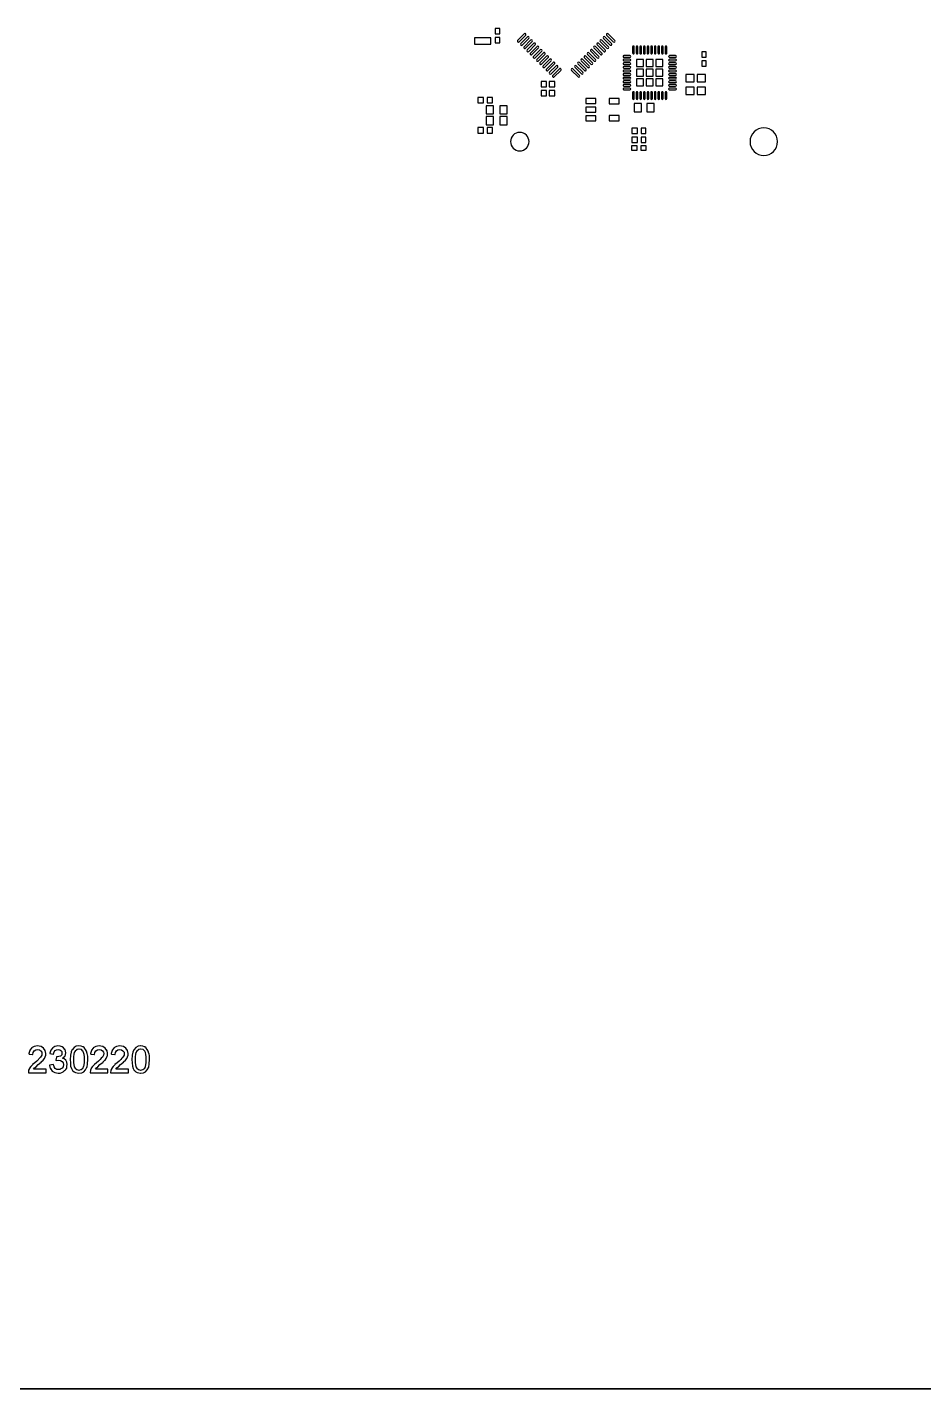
# Model space of a CAD drawing. Extents: x -200 to 200, y -150 to 150.
# Drawn here: x -99.2 to 0, y -150 to 0.7 of the extents above; entities that cross this region are included whole.
import ezdxf

# ---------------------------------------------------------------- set-up
doc = ezdxf.new("R2010")
doc.units = 0
doc.header["$MEASUREMENT"] = 0
doc.layers.get('0').update_dxf_attribs({"linetype": 'CONTINUOUS'})

msp = doc.modelspace()

# ---------------------------------------------------------------- linework, layer by layer
for points in [[(200.000009, 150.000999), (-200.000009, 150.000999), (-200.000009, 150.000999), (-200.001001, 150.000007), (-200.001001, 150.000007), (-200.001001, -150.000007), (-200.001001, -150.000007), (-200.000009, -150.000999), (-200.000009, -150.000999), (200.000009, -150.000999), (200.000009, -150.000999), (200.001001, -150.000007), (200.001001, -150.000007), (200.001001, 150.000007), (200.001001, 150.000007), (200.000009, 150.000999)], [(-200.000009, -150.000007), (-200.000009, 150.000007), (-200.000009, 150.000007), (200.000009, 150.000007), (200.000009, 150.000007), (200.000009, -150.000007), (200.000009, -150.000007), (-200.000009, -150.000007)], [(-46.909998, 0.52), (-47.409998, 0.52), (-47.409998, 0.52), (-47.409998, -0.08), (-47.409998, -0.08), (-46.909998, -0.08), (-46.909998, -0.08), (-46.909998, 0.52)], [(-47.890002, -0.515), (-49.690001, -0.515), (-49.690001, -0.515), (-49.690001, -1.215), (-49.690001, -1.215), (-47.890002, -1.215), (-47.890002, -1.215), (-47.890002, -0.515)], [(-46.909998, -0.48), (-47.409998, -0.48), (-47.409998, -0.48), (-47.409998, -1.08), (-47.409998, -1.08), (-46.909998, -1.08), (-46.909998, -1.08), (-46.909998, -0.48)], [(-31.009, -2.91), (-31.785999, -2.91), (-31.785999, -2.91), (-31.785999, -3.687), (-31.785999, -3.687), (-31.009, -3.687), (-31.009, -3.687), (-31.009, -2.91)], [(-29.930999, -2.91), (-30.709001, -2.91), (-30.709001, -2.91), (-30.709001, -3.687), (-30.709001, -3.687), (-29.930999, -3.687), (-29.930999, -3.687), (-29.930999, -2.91)], [(-28.854, -2.91), (-29.631, -2.91), (-29.631, -2.91), (-29.631, -3.687), (-29.631, -3.687), (-28.854, -3.687), (-28.854, -3.687), (-28.854, -2.91)], [(-24.060001, -2.06), (-24.560001, -2.06), (-24.560001, -2.06), (-24.560001, -2.66), (-24.560001, -2.66), (-24.060001, -2.66), (-24.060001, -2.66), (-24.060001, -2.06)], [(-31.009, -3.987), (-31.785999, -3.987), (-31.785999, -3.987), (-31.785999, -4.765), (-31.785999, -4.765), (-31.009, -4.765), (-31.009, -4.765), (-31.009, -3.987)], [(-29.930999, -3.987), (-30.709001, -3.987), (-30.709001, -3.987), (-30.709001, -4.765), (-30.709001, -4.765), (-29.930999, -4.765), (-29.930999, -4.765), (-29.930999, -3.987)], [(-28.854, -3.987), (-29.631, -3.987), (-29.631, -3.987), (-29.631, -4.765), (-29.631, -4.765), (-28.854, -4.765), (-28.854, -4.765), (-28.854, -3.987)], [(-24.060001, -3.06), (-24.560001, -3.06), (-24.560001, -3.06), (-24.560001, -3.66), (-24.560001, -3.66), (-24.060001, -3.66), (-24.060001, -3.66), (-24.060001, -3.06)], [(-41.730002, -5.33), (-42.33, -5.33), (-42.33, -5.33), (-42.33, -5.93), (-42.33, -5.93), (-41.730002, -5.93), (-41.730002, -5.93), (-41.730002, -5.33)], [(-40.83, -5.33), (-41.429998, -5.33), (-41.429998, -5.33), (-41.429998, -5.93), (-41.429998, -5.93), (-40.83, -5.93), (-40.83, -5.93), (-40.83, -5.33)], [(-31.009, -5.065), (-31.785999, -5.065), (-31.785999, -5.065), (-31.785999, -5.842), (-31.785999, -5.842), (-31.009, -5.842), (-31.009, -5.842), (-31.009, -5.065)], [(-29.930999, -5.065), (-30.709001, -5.065), (-30.709001, -5.065), (-30.709001, -5.842), (-30.709001, -5.842), (-29.930999, -5.842), (-29.930999, -5.842), (-29.930999, -5.065)], [(-28.854, -5.065), (-29.631, -5.065), (-29.631, -5.065), (-29.631, -5.842), (-29.631, -5.842), (-28.854, -5.842), (-28.854, -5.842), (-28.854, -5.065)], [(-25.410001, -4.58), (-26.310001, -4.58), (-26.310001, -4.58), (-26.310001, -5.38), (-26.310001, -5.38), (-25.410001, -5.38), (-25.410001, -5.38), (-25.410001, -4.58)], [(-25.410001, -5.98), (-26.310001, -5.98), (-26.310001, -5.98), (-26.310001, -6.78), (-26.310001, -6.78), (-25.410001, -6.78), (-25.410001, -6.78), (-25.410001, -5.98)], [(-24.159999, -4.58), (-25.060001, -4.58), (-25.060001, -4.58), (-25.060001, -5.38), (-25.060001, -5.38), (-24.159999, -5.38), (-24.159999, -5.38), (-24.159999, -4.58)], [(-24.159999, -5.98), (-25.060001, -5.98), (-25.060001, -5.98), (-25.060001, -6.78), (-25.060001, -6.78), (-24.159999, -6.78), (-24.159999, -6.78), (-24.159999, -5.98)], [(-48.72, -7.12), (-49.320002, -7.12), (-49.320002, -7.12), (-49.320002, -7.72), (-49.320002, -7.72), (-48.72, -7.72), (-48.72, -7.72), (-48.72, -7.12)], [(-47.72, -7.12), (-48.319998, -7.12), (-48.319998, -7.12), (-48.319998, -7.72), (-48.319998, -7.72), (-47.72, -7.72), (-47.72, -7.72), (-47.72, -7.12)], [(-41.730002, -6.33), (-42.33, -6.33), (-42.33, -6.33), (-42.33, -6.93), (-42.33, -6.93), (-41.730002, -6.93), (-41.730002, -6.93), (-41.730002, -6.33)], [(-40.83, -6.33), (-41.429998, -6.33), (-41.429998, -6.33), (-41.429998, -6.93), (-41.429998, -6.93), (-40.83, -6.93), (-40.83, -6.93), (-40.83, -6.33)], [(-36.300001, -7.235), (-37.399999, -7.235), (-37.399999, -7.235), (-37.399999, -7.785), (-37.399999, -7.785), (-36.300001, -7.785), (-36.300001, -7.785), (-36.300001, -7.235)], [(-33.700002, -7.21), (-34.800001, -7.21), (-34.800001, -7.21), (-34.800001, -7.81), (-34.800001, -7.81), (-33.700002, -7.81), (-33.700002, -7.81), (-33.700002, -7.21)], [(-47.609999, -8.03), (-48.409998, -8.03), (-48.409998, -8.03), (-48.409998, -8.93), (-48.409998, -8.93), (-47.609999, -8.93), (-47.609999, -8.93), (-47.609999, -8.03)], [(-46.109999, -8.03), (-46.909998, -8.03), (-46.909998, -8.03), (-46.909998, -8.93), (-46.909998, -8.93), (-46.109999, -8.93), (-46.109999, -8.93), (-46.109999, -8.03)], [(-36.300001, -8.185), (-37.399999, -8.185), (-37.399999, -8.185), (-37.399999, -8.735), (-37.399999, -8.735), (-36.300001, -8.735), (-36.300001, -8.735), (-36.300001, -8.185)], [(-31.230001, -7.79), (-32.03, -7.79), (-32.03, -7.79), (-32.03, -8.69), (-32.03, -8.69), (-31.230001, -8.69), (-31.230001, -8.69), (-31.230001, -7.79)], [(-29.829999, -7.79), (-30.630001, -7.79), (-30.630001, -7.79), (-30.630001, -8.69), (-30.630001, -8.69), (-29.829999, -8.69), (-29.829999, -8.69), (-29.829999, -7.79)], [(-48.72, -10.45), (-49.320002, -10.45), (-49.320002, -10.45), (-49.320002, -11.05), (-49.320002, -11.05), (-48.72, -11.05), (-48.72, -11.05), (-48.72, -10.45)], [(-47.609999, -9.23), (-48.409998, -9.23), (-48.409998, -9.23), (-48.409998, -10.130001), (-48.409998, -10.130001), (-47.609999, -10.130001), (-47.609999, -10.130001), (-47.609999, -9.23)], [(-47.72, -10.45), (-48.319998, -10.45), (-48.319998, -10.45), (-48.319998, -11.05), (-48.319998, -11.05), (-47.72, -11.05), (-47.72, -11.05), (-47.72, -10.45)], [(-46.109999, -9.23), (-46.909998, -9.23), (-46.909998, -9.23), (-46.909998, -10.130001), (-46.909998, -10.130001), (-46.109999, -10.130001), (-46.109999, -10.130001), (-46.109999, -9.23)], [(-36.300001, -9.135001), (-37.399999, -9.135001), (-37.399999, -9.135001), (-37.399999, -9.685001), (-37.399999, -9.685001), (-36.300001, -9.685001), (-36.300001, -9.685001), (-36.300001, -9.135001)], [(-33.700002, -9.11), (-34.800001, -9.11), (-34.800001, -9.11), (-34.800001, -9.71), (-34.800001, -9.71), (-33.700002, -9.71), (-33.700002, -9.71), (-33.700002, -9.11)], [(-31.690002, -10.510001), (-32.289999, -10.510001), (-32.289999, -10.510001), (-32.289999, -11.11), (-32.289999, -11.11), (-31.690002, -11.11), (-31.690002, -11.11), (-31.690002, -10.510001)], [(-30.750001, -10.510001), (-31.25, -10.510001), (-31.25, -10.510001), (-31.25, -11.11), (-31.25, -11.11), (-30.750001, -11.11), (-30.750001, -11.11), (-30.750001, -10.510001)], [(-31.690002, -11.51), (-32.289999, -11.51), (-32.289999, -11.51), (-32.289999, -12.109999), (-32.289999, -12.109999), (-31.690002, -12.109999), (-31.690002, -12.109999), (-31.690002, -11.51)], [(-30.750001, -11.51), (-31.25, -11.51), (-31.25, -11.51), (-31.25, -12.109999), (-31.25, -12.109999), (-30.750001, -12.109999), (-30.750001, -12.109999), (-30.750001, -11.51)], [(-31.720001, -12.45), (-32.320001, -12.45), (-32.320001, -12.45), (-32.320001, -12.95), (-32.320001, -12.95), (-31.720001, -12.95), (-31.720001, -12.95), (-31.720001, -12.45)], [(-30.719999, -12.45), (-31.319997, -12.45), (-31.319997, -12.45), (-31.319997, -12.95), (-31.319997, -12.95), (-30.719999, -12.95), (-30.719999, -12.95), (-30.719999, -12.45)]]:
    msp.add_lwpolyline(points)
for points in [[(-44.039, -0.222, 1.000937), (-44.202002, -0.059), (-44.202002, -0.059), (-44.936003, -0.794), (-44.936003, -0.794, 1.000167), (-44.773001, -0.956), (-44.773001, -0.956), (-44.039, -0.222)], [(-43.685999, -0.575, 0.999387), (-43.848002, -0.413), (-43.848002, -0.413), (-44.582998, -1.147), (-44.582998, -1.147, 0.998658), (-44.42, -1.31), (-44.42, -1.31), (-43.685999, -0.575)], [(-43.331999, -0.929, 0.999375), (-43.495001, -0.766), (-43.495001, -0.766), (-44.229002, -1.501), (-44.229002, -1.501, 1.001696), (-44.066, -1.663), (-44.066, -1.663), (-43.331999, -0.929)], [(-42.978998, -1.283, 1.002463), (-43.141001, -1.12), (-43.141001, -1.12), (-43.876002, -1.854), (-43.876002, -1.854, 0.998655), (-43.713, -2.017), (-43.713, -2.017), (-42.978998, -1.283)], [(-42.624998, -1.636, 0.999396), (-42.788, -1.473), (-42.788, -1.473), (-43.522001, -2.208), (-43.522001, -2.208, 1.001687), (-43.358999, -2.37), (-43.358999, -2.37), (-42.624998, -1.636)], [(-36.337, -1.473, 0.996761), (-36.499998, -1.636), (-36.499998, -1.636), (-35.765001, -2.37), (-35.765001, -2.37, 1.001367), (-35.603002, -2.208), (-35.603002, -2.208), (-36.337, -1.473)], [(-35.983, -1.12, 1.00282), (-36.146002, -1.283), (-36.146002, -1.283), (-35.412, -2.017), (-35.412, -2.017, 1.001361), (-35.248998, -1.854), (-35.248998, -1.854), (-35.983, -1.12)], [(-35.629999, -0.766, 0.999761), (-35.792002, -0.929), (-35.792002, -0.929), (-35.058, -1.663), (-35.058, -1.663, 0.998217), (-34.894998, -1.501), (-34.894998, -1.501), (-35.629999, -0.766)], [(-35.275999, -0.413, 0.999747), (-35.439001, -0.575), (-35.439001, -0.575), (-34.705, -1.31), (-34.705, -1.31, 1.001298), (-34.541998, -1.147), (-34.541998, -1.147), (-35.275999, -0.413)], [(-34.922998, -0.059, 0.999765), (-35.085001, -0.222), (-35.085001, -0.222), (-34.351, -0.956), (-34.351, -0.956, 0.998211), (-34.187998, -0.794), (-34.187998, -0.794), (-34.922998, -0.059)], [(-32.03, -1.513, 0.997336), (-32.210001, -1.513), (-32.210001, -1.513), (-32.210001, -2.19), (-32.210001, -2.19, 1.004567), (-32.03, -2.19), (-32.03, -2.19), (-32.03, -1.513)], [(-31.629999, -1.513, 0.997336), (-31.810001, -1.513), (-31.810001, -1.513), (-31.810001, -2.19), (-31.810001, -2.19, 1.004567), (-31.629999, -2.19), (-31.629999, -2.19), (-31.629999, -1.513)], [(-31.230001, -1.513, 0.997336), (-31.410001, -1.513), (-31.410001, -1.513), (-31.410001, -2.19), (-31.410001, -2.19, 1.004567), (-31.230001, -2.19), (-31.230001, -2.19), (-31.230001, -1.513)], [(-30.829999, -1.513, 0.997336), (-31.01, -1.513), (-31.01, -1.513), (-31.01, -2.19), (-31.01, -2.19, 1.004567), (-30.829999, -2.19), (-30.829999, -2.19), (-30.829999, -1.513)], [(-30.43, -1.513, 0.997336), (-30.61, -1.513), (-30.61, -1.513), (-30.61, -2.19), (-30.61, -2.19, 1.004567), (-30.43, -2.19), (-30.43, -2.19), (-30.43, -1.513)], [(-30.029998, -1.513, 0.997336), (-30.209999, -1.513), (-30.209999, -1.513), (-30.209999, -2.19), (-30.209999, -2.19, 1.004567), (-30.029998, -2.19), (-30.029998, -2.19), (-30.029998, -1.513)], [(-29.630001, -1.513, 0.997336), (-29.810001, -1.513), (-29.810001, -1.513), (-29.810001, -2.19), (-29.810001, -2.19, 1.004567), (-29.630001, -2.19), (-29.630001, -2.19), (-29.630001, -1.513)], [(-29.230001, -1.513, 0.997336), (-29.409999, -1.513), (-29.409999, -1.513), (-29.409999, -2.19), (-29.409999, -2.19, 1.004567), (-29.230001, -2.19), (-29.230001, -2.19), (-29.230001, -1.513)], [(-28.829999, -1.513, 0.997336), (-29.01, -1.513), (-29.01, -1.513), (-29.01, -2.19), (-29.01, -2.19, 1.004567), (-28.829999, -2.19), (-28.829999, -2.19), (-28.829999, -1.513)], [(-28.43, -1.513, 0.997336), (-28.61, -1.513), (-28.61, -1.513), (-28.61, -2.19), (-28.61, -2.19, 1.004567), (-28.43, -2.19), (-28.43, -2.19), (-28.43, -1.513)], [(-42.270998, -1.989, 0.99784), (-42.434, -1.827), (-42.434, -1.827), (-43.168001, -2.561), (-43.168001, -2.561, 1.000191), (-43.005999, -2.724), (-43.005999, -2.724), (-42.270998, -1.989)], [(-41.917997, -2.343, 1.002461), (-42.080999, -2.181), (-42.080999, -2.181), (-42.815001, -2.915), (-42.815001, -2.915, 0.998647), (-42.651999, -3.078), (-42.651999, -3.078), (-41.917997, -2.343)], [(-41.563997, -2.697, 1.0009), (-41.726999, -2.534), (-41.726999, -2.534), (-42.461001, -3.268), (-42.461001, -3.268, 1.000141), (-42.298998, -3.431), (-42.298998, -3.431), (-41.563997, -2.697)], [(-41.211, -3.05, 0.997858), (-41.372999, -2.887), (-41.372999, -2.887), (-42.108, -3.622), (-42.108, -3.622, 1.000202), (-41.944998, -3.784), (-41.944998, -3.784), (-41.211, -3.05)], [(-37.751001, -2.887, 0.998273), (-37.913999, -3.05), (-37.913999, -3.05), (-37.178999, -3.784), (-37.178999, -3.784, 0.999747), (-37.017, -3.622), (-37.017, -3.622), (-37.751001, -2.887)], [(-37.398001, -2.534, 1.001346), (-37.559999, -2.697), (-37.559999, -2.697), (-36.825998, -3.431), (-36.825998, -3.431, 0.999748), (-36.663, -3.268), (-36.663, -3.268), (-37.398001, -2.534)], [(-37.044, -2.181, 0.999764), (-37.206999, -2.343), (-37.206999, -2.343), (-36.472002, -3.078), (-36.472002, -3.078, 0.998234), (-36.309999, -2.915), (-36.309999, -2.915), (-37.044, -2.181)], [(-36.69, -1.827, 1.001263), (-36.853002, -1.989), (-36.853002, -1.989), (-36.118997, -2.724), (-36.118997, -2.724, 0.999762), (-35.955999, -2.561), (-35.955999, -2.561), (-36.69, -1.827)], [(-32.504999, -2.666, 0.994674), (-32.504999, -2.486), (-32.504999, -2.486), (-33.183, -2.486), (-33.183, -2.486, 0.996193), (-33.183, -2.666), (-33.183, -2.666), (-32.504999, -2.666)], [(-32.504999, -3.066, 0.994674), (-32.504999, -2.886), (-32.504999, -2.886), (-33.183, -2.886), (-33.183, -2.886, 0.996193), (-33.183, -3.066), (-33.183, -3.066), (-32.504999, -3.066)], [(-27.457, -2.666, 0.996573), (-27.457, -2.486), (-27.457, -2.486), (-28.134, -2.486), (-28.134, -2.486, 1.00544), (-28.134, -2.666), (-28.134, -2.666), (-27.457, -2.666)], [(-27.457, -3.066, 0.996573), (-27.457, -2.886), (-27.457, -2.886), (-28.134, -2.886), (-28.134, -2.886, 1.00544), (-28.134, -3.066), (-28.134, -3.066), (-27.457, -3.066)], [(-40.856997, -3.404, 1.000953), (-41.019999, -3.241), (-41.019999, -3.241), (-41.754, -3.975), (-41.754, -3.975, 1.000201), (-41.591997, -4.138), (-41.591997, -4.138), (-40.856997, -3.404)], [(-40.504, -3.757, 1.000921), (-40.665998, -3.595), (-40.665998, -3.595), (-41.400999, -4.329), (-41.400999, -4.329, 0.997126), (-41.237997, -4.492), (-41.237997, -4.492), (-40.504, -3.757)], [(-40.150003, -4.111, 1.000931), (-40.313002, -3.948), (-40.313002, -3.948), (-41.046999, -4.683), (-41.046999, -4.683, 1.000118), (-40.884001, -4.845), (-40.884001, -4.845), (-40.150003, -4.111)], [(-38.812002, -3.948, 0.999747), (-38.973997, -4.111), (-38.973997, -4.111), (-38.24, -4.845), (-38.24, -4.845, 0.998277), (-38.077001, -4.683), (-38.077001, -4.683), (-38.812002, -3.948)], [(-38.458002, -3.595, 0.999748), (-38.621, -3.757), (-38.621, -3.757), (-37.886, -4.492), (-37.886, -4.492, 0.998203), (-37.724001, -4.329), (-37.724001, -4.329), (-38.458002, -3.595)], [(-38.105001, -3.241, 0.999732), (-38.267, -3.404), (-38.267, -3.404), (-37.532999, -4.138), (-37.532999, -4.138, 1.00129), (-37.370001, -3.975), (-37.370001, -3.975), (-38.105001, -3.241)], [(-32.504999, -3.466, 0.994674), (-32.504999, -3.286), (-32.504999, -3.286), (-33.183, -3.286), (-33.183, -3.286, 0.996193), (-33.183, -3.466), (-33.183, -3.466), (-32.504999, -3.466)], [(-32.504999, -3.866, 0.994674), (-32.504999, -3.686), (-32.504999, -3.686), (-33.183, -3.686), (-33.183, -3.686, 0.996193), (-33.183, -3.866), (-33.183, -3.866), (-32.504999, -3.866)], [(-32.504999, -4.266, 0.994674), (-32.504999, -4.086), (-32.504999, -4.086), (-33.183, -4.086), (-33.183, -4.086, 0.996193), (-33.183, -4.266), (-33.183, -4.266), (-32.504999, -4.266)], [(-32.504999, -4.666, 0.994674), (-32.504999, -4.486), (-32.504999, -4.486), (-33.183, -4.486), (-33.183, -4.486, 0.996193), (-33.183, -4.666), (-33.183, -4.666), (-32.504999, -4.666)], [(-27.457, -3.466, 0.996573), (-27.457, -3.286), (-27.457, -3.286), (-28.134, -3.286), (-28.134, -3.286, 1.00544), (-28.134, -3.466), (-28.134, -3.466), (-27.457, -3.466)], [(-27.457, -3.866, 0.996573), (-27.457, -3.686), (-27.457, -3.686), (-28.134, -3.686), (-28.134, -3.686, 1.00544), (-28.134, -3.866), (-28.134, -3.866), (-27.457, -3.866)], [(-27.457, -4.266, 0.996573), (-27.457, -4.086), (-27.457, -4.086), (-28.134, -4.086), (-28.134, -4.086, 1.00544), (-28.134, -4.266), (-28.134, -4.266), (-27.457, -4.266)], [(-27.457, -4.666, 0.996573), (-27.457, -4.486), (-27.457, -4.486), (-28.134, -4.486), (-28.134, -4.486, 1.00544), (-28.134, -4.666), (-28.134, -4.666), (-27.457, -4.666)], [(-32.504999, -5.066, 0.994674), (-32.504999, -4.886), (-32.504999, -4.886), (-33.183, -4.886), (-33.183, -4.886, 0.996193), (-33.183, -5.066), (-33.183, -5.066), (-32.504999, -5.066)], [(-32.504999, -5.466, 0.994674), (-32.504999, -5.286), (-32.504999, -5.286), (-33.183, -5.286), (-33.183, -5.286, 0.996193), (-33.183, -5.466), (-33.183, -5.466), (-32.504999, -5.466)], [(-32.504999, -5.866, 0.994674), (-32.504999, -5.686), (-32.504999, -5.686), (-33.183, -5.686), (-33.183, -5.686, 0.996193), (-33.183, -5.866), (-33.183, -5.866), (-32.504999, -5.866)], [(-27.457, -5.066, 0.996573), (-27.457, -4.886), (-27.457, -4.886), (-28.134, -4.886), (-28.134, -4.886, 1.00544), (-28.134, -5.066), (-28.134, -5.066), (-27.457, -5.066)], [(-27.457, -5.466, 0.996573), (-27.457, -5.286), (-27.457, -5.286), (-28.134, -5.286), (-28.134, -5.286, 1.00544), (-28.134, -5.466), (-28.134, -5.466), (-27.457, -5.466)], [(-27.457, -5.866, 0.996573), (-27.457, -5.686), (-27.457, -5.686), (-28.134, -5.686), (-28.134, -5.686, 1.00544), (-28.134, -5.866), (-28.134, -5.866), (-27.457, -5.866)], [(-32.504999, -6.266, 0.994674), (-32.504999, -6.086), (-32.504999, -6.086), (-33.183, -6.086), (-33.183, -6.086, 0.996193), (-33.183, -6.266), (-33.183, -6.266), (-32.504999, -6.266)], [(-32.03, -6.561, 0.995449), (-32.210001, -6.561), (-32.210001, -6.561), (-32.210001, -7.239), (-32.210001, -7.239, 0.995459), (-32.03, -7.239), (-32.03, -7.239), (-32.03, -6.561)], [(-31.629999, -6.561, 0.995449), (-31.810001, -6.561), (-31.810001, -6.561), (-31.810001, -7.239), (-31.810001, -7.239, 0.995459), (-31.629999, -7.239), (-31.629999, -7.239), (-31.629999, -6.561)], [(-31.230001, -6.561, 0.995449), (-31.410001, -6.561), (-31.410001, -6.561), (-31.410001, -7.239), (-31.410001, -7.239, 0.995459), (-31.230001, -7.239), (-31.230001, -7.239), (-31.230001, -6.561)], [(-30.829999, -6.561, 0.995449), (-31.01, -6.561), (-31.01, -6.561), (-31.01, -7.239), (-31.01, -7.239, 0.995459), (-30.829999, -7.239), (-30.829999, -7.239), (-30.829999, -6.561)], [(-30.43, -6.561, 0.995449), (-30.61, -6.561), (-30.61, -6.561), (-30.61, -7.239), (-30.61, -7.239, 0.995459), (-30.43, -7.239), (-30.43, -7.239), (-30.43, -6.561)], [(-30.029998, -6.561, 0.995449), (-30.209999, -6.561), (-30.209999, -6.561), (-30.209999, -7.239), (-30.209999, -7.239, 0.995459), (-30.029998, -7.239), (-30.029998, -7.239), (-30.029998, -6.561)], [(-29.630001, -6.561, 0.995449), (-29.810001, -6.561), (-29.810001, -6.561), (-29.810001, -7.239), (-29.810001, -7.239, 0.995459), (-29.630001, -7.239), (-29.630001, -7.239), (-29.630001, -6.561)], [(-29.230001, -6.561, 0.995449), (-29.409999, -6.561), (-29.409999, -6.561), (-29.409999, -7.239), (-29.409999, -7.239, 0.995459), (-29.230001, -7.239), (-29.230001, -7.239), (-29.230001, -6.561)], [(-28.829999, -6.561, 0.995449), (-29.01, -6.561), (-29.01, -6.561), (-29.01, -7.239), (-29.01, -7.239, 0.995459), (-28.829999, -7.239), (-28.829999, -7.239), (-28.829999, -6.561)], [(-28.43, -6.561, 0.995449), (-28.61, -6.561), (-28.61, -6.561), (-28.61, -7.239), (-28.61, -7.239, 0.995459), (-28.43, -7.239), (-28.43, -7.239), (-28.43, -6.561)], [(-27.457, -6.266, 0.996573), (-27.457, -6.086), (-27.457, -6.086), (-28.134, -6.086), (-28.134, -6.086, 1.00544), (-28.134, -6.266), (-28.134, -6.266), (-27.457, -6.266)], [(-16.172002, -12.000001, 1), (-19.222001, -12.000001), (-19.222001, -12.000001, 1), (-16.172002, -12.000001)], [(-43.671, -12.000001, 1), (-45.720999, -12.000001), (-45.720999, -12.000001, 1), (-43.671, -12.000001)], [(-98.049001, -112.069006), (-98.058995, -112.069006), (-98.058995, -112.069006), (-98.429006, -112.130003), (-98.429006, -112.130003), (-98.431996, -112.131002), (-98.431996, -112.131002, 0.063656), (-98.439, -112.134), (-98.439, -112.134), (-98.710004, -112.285001), (-98.710004, -112.285001), (-98.710996, -112.286001), (-98.710996, -112.286001, 0.139203), (-98.724004, -112.296003), (-98.724004, -112.296003), (-98.907002, -112.538999), (-98.907002, -112.538999), (-98.907002, -112.539999), (-98.907002, -112.539999, 0.125894), (-98.913999, -112.552999), (-98.913999, -112.552999), (-99.005002, -112.915998), (-99.005002, -112.915998), (-99.005002, -112.916998), (-99.005002, -112.916998, 0.486345), (-98.981999, -112.958997), (-98.981999, -112.958997), (-98.613004, -113.021001), (-98.613004, -113.021001), (-98.607999, -113.021001), (-98.607999, -113.021001, 0.375856), (-98.578, -112.995), (-98.578, -112.995), (-98.548001, -112.787), (-98.548001, -112.787), (-98.546994, -112.786001), (-98.546994, -112.786001), (-98.431996, -112.612997), (-98.431996, -112.612997), (-98.430997, -112.612005), (-98.430997, -112.612005), (-98.259, -112.496999), (-98.259, -112.496999), (-98.251996, -112.495992), (-98.251996, -112.495992), (-98.057004, -112.468), (-98.057004, -112.468), (-98.051, -112.468), (-98.051, -112.468), (-97.856999, -112.495992), (-97.856999, -112.495992), (-97.850003, -112.496999), (-97.850003, -112.496999), (-97.707005, -112.612005), (-97.707005, -112.612005), (-97.705998, -112.612997), (-97.705998, -112.612997), (-97.591, -112.756994), (-97.591, -112.756994), (-97.590001, -112.758001), (-97.590001, -112.758001), (-97.563001, -112.897001), (-97.563001, -112.897001), (-97.562001, -112.898), (-97.562001, -112.898), (-97.591, -113.103002), (-97.591, -113.103002), (-97.591, -113.104002), (-97.591, -113.104002), (-97.708997, -113.310003), (-97.708997, -113.310003), (-97.708997, -113.311002), (-97.708997, -113.311002), (-98.132001, -113.733999), (-98.132001, -113.733999, 0.041066), (-98.135999, -113.737005), (-98.135999, -113.737005), (-98.348996, -113.918996), (-98.348996, -113.918996), (-98.351003, -113.921003), (-98.351003, -113.921003), (-98.594998, -114.135), (-98.594998, -114.135), (-98.595998, -114.135999), (-98.595998, -114.135999, 0.046414), (-98.600003, -114.139997), (-98.600003, -114.139997), (-98.785001, -114.355001), (-98.785001, -114.355001), (-98.785001, -114.355993), (-98.785001, -114.355993), (-98.934003, -114.534994), (-98.934003, -114.534994), (-98.935002, -114.536001), (-98.935002, -114.536001, 0.12465), (-98.943997, -114.547994), (-98.943997, -114.547994), (-99.036, -114.761999), (-99.036, -114.761999), (-99.036, -114.762998), (-99.036, -114.762998, 0.068235), (-99.037999, -114.771002), (-99.037999, -114.771002), (-99.068997, -115.014997), (-99.068997, -115.014997), (-99.068997, -115.015997), (-99.068997, -115.015997, 0.463529), (-99.039006, -115.051), (-99.039006, -115.051), (-97.132001, -115.051), (-97.132001, -115.051), (-97.124005, -115.050001), (-97.124005, -115.050001, 0.33744), (-97.102002, -115.021002), (-97.102002, -115.021002), (-97.102002, -114.651998), (-97.102002, -114.651998, 0.414214), (-97.132001, -114.621999), (-97.132001, -114.621999), (-98.482999, -114.621999), (-98.482999, -114.621999), (-98.371999, -114.488996), (-98.371999, -114.488996), (-98.370999, -114.487997), (-98.370999, -114.487997), (-98.219998, -114.367002), (-98.219998, -114.367002), (-97.971997, -114.119001), (-97.971997, -114.119001), (-97.969998, -114.118002), (-97.969998, -114.118002), (-97.635999, -113.844), (-97.635999, -113.844, 0.023756), (-97.634, -113.842001), (-97.634, -113.842001), (-97.420995, -113.629995), (-97.420995, -113.629995), (-97.419003, -113.628996), (-97.419003, -113.628996, 0.064602), (-97.413998, -113.622999), (-97.413998, -113.622999), (-97.290997, -113.439001), (-97.290997, -113.439001, 0.018585), (-97.290006, -113.436994), (-97.290006, -113.436994), (-97.198003, -113.283003), (-97.198003, -113.283003), (-97.198003, -113.282003), (-97.198003, -113.282003, 0.037797), (-97.195996, -113.278005), (-97.195996, -113.278005), (-97.134, -113.092992), (-97.134, -113.092992), (-97.133, -113.092001), (-97.133, -113.092001, 0.075456), (-97.132001, -113.082998), (-97.132001, -113.082998), (-97.132001, -112.899), (-97.132001, -112.899, 0.051125), (-97.133, -112.893003), (-97.133, -112.893003), (-97.194005, -112.588003), (-97.194005, -112.588003), (-97.194005, -112.586996), (-97.194005, -112.586996, 0.128464), (-97.200002, -112.572996), (-97.200002, -112.572996), (-97.382001, -112.33), (-97.382001, -112.33), (-97.382001, -112.329), (-97.382001, -112.329, 0.105963), (-97.391003, -112.319997), (-97.391003, -112.319997), (-97.664998, -112.136999), (-97.664998, -112.136999), (-97.666005, -112.135999), (-97.666005, -112.135999, 0.126827), (-97.680005, -112.130003), (-97.680005, -112.130003), (-98.049001, -112.069006)], [(-95.804997, -112.069006), (-95.808995, -112.069006), (-95.808995, -112.069006, 0.051201), (-95.814999, -112.070005), (-95.814999, -112.070005), (-96.118001, -112.130003), (-96.118001, -112.130003), (-96.123006, -112.131002), (-96.123006, -112.131002, 0.091541), (-96.133, -112.135), (-96.133, -112.135), (-96.372998, -112.285001), (-96.372998, -112.285001), (-96.373997, -112.286001), (-96.373997, -112.286001, 0.139164), (-96.386998, -112.296003), (-96.386998, -112.296003), (-96.569997, -112.539999), (-96.569997, -112.539999), (-96.569997, -112.540998), (-96.569997, -112.540998, 0.079277), (-96.575002, -112.549001), (-96.575002, -112.549001), (-96.695996, -112.851003), (-96.695996, -112.851003), (-96.695996, -112.852003), (-96.695996, -112.852003, 0.53252), (-96.675, -112.898), (-96.675, -112.898), (-96.305997, -112.958997), (-96.305997, -112.958997), (-96.300999, -112.958997), (-96.300999, -112.958997, 0.337371), (-96.272, -112.937002), (-96.272, -112.937002), (-96.212003, -112.727003), (-96.212003, -112.727003), (-96.211003, -112.726003), (-96.211003, -112.726003), (-96.096997, -112.582998), (-96.096997, -112.582998), (-96.095006, -112.581998), (-96.095006, -112.581998), (-95.954999, -112.497999), (-95.954999, -112.497999), (-95.952, -112.496999), (-95.952, -112.496999), (-95.779004, -112.468), (-95.779004, -112.468), (-95.776997, -112.468), (-95.776997, -112.468), (-95.605, -112.496999), (-95.605, -112.496999), (-95.602002, -112.497999), (-95.602002, -112.497999), (-95.462003, -112.581998), (-95.462003, -112.581998), (-95.459996, -112.582998), (-95.459996, -112.582998), (-95.377995, -112.692999), (-95.377995, -112.692999), (-95.376996, -112.694006), (-95.376996, -112.694006), (-95.348004, -112.865003), (-95.348004, -112.865003), (-95.348004, -112.866003), (-95.348004, -112.866003), (-95.375996, -113.037), (-95.375996, -113.037), (-95.375996, -113.038), (-95.375996, -113.038), (-95.515996, -113.178999), (-95.515996, -113.178999), (-95.517003, -113.179998), (-95.517003, -113.179998), (-95.689999, -113.237997), (-95.689999, -113.237997), (-95.904996, -113.268003), (-95.904996, -113.268003), (-95.931996, -113.268003), (-95.931996, -113.268003, 0.366611), (-95.962003, -113.292997), (-95.962003, -113.292997), (-96.023, -113.629995), (-96.023, -113.629995), (-96.023, -113.631002), (-96.023, -113.631002, 0.473279), (-95.993001, -113.666998), (-95.993001, -113.666998), (-95.988995, -113.666998), (-95.988995, -113.666998), (-95.751004, -113.636999), (-95.751004, -113.636999), (-95.743001, -113.636999), (-95.743001, -113.636999), (-95.512997, -113.665998), (-95.512997, -113.665998), (-95.510998, -113.666998), (-95.510998, -113.666998), (-95.340001, -113.780996), (-95.340001, -113.780996), (-95.338002, -113.781995), (-95.338002, -113.781995), (-95.224004, -113.923994), (-95.224004, -113.923994), (-95.223004, -113.925001), (-95.223004, -113.925001), (-95.193997, -114.128004), (-95.193997, -114.128004), (-95.193997, -114.129003), (-95.193997, -114.129003), (-95.223004, -114.362997), (-95.223004, -114.362997), (-95.223004, -114.363996), (-95.223004, -114.363996), (-95.338002, -114.537), (-95.338002, -114.537), (-95.339001, -114.538), (-95.339001, -114.538), (-95.540005, -114.652998), (-95.540005, -114.652998), (-95.542996, -114.653997), (-95.542996, -114.653997), (-95.744, -114.681997), (-95.744, -114.681997), (-95.749997, -114.681997), (-95.749997, -114.681997), (-95.952, -114.653997), (-95.952, -114.653997), (-95.953999, -114.652998), (-95.953999, -114.652998), (-96.096005, -114.566999), (-96.096005, -114.566999), (-96.096997, -114.566), (-96.096997, -114.566), (-96.212994, -114.391996), (-96.212994, -114.391996), (-96.212994, -114.390997), (-96.212994, -114.390997), (-96.301999, -114.153997), (-96.301999, -114.153997), (-96.301999, -114.152998), (-96.301999, -114.152998, 0.348585), (-96.331998, -114.129995), (-96.331998, -114.129995), (-96.336995, -114.129995), (-96.336995, -114.129995), (-96.706006, -114.191), (-96.706006, -114.191, 0.463867), (-96.73, -114.231001), (-96.73, -114.231001), (-96.729001, -114.231992), (-96.729001, -114.231992), (-96.639996, -114.561994), (-96.639996, -114.561994), (-96.638997, -114.563001), (-96.638997, -114.563001, 0.125018), (-96.634, -114.577001), (-96.634, -114.577001), (-96.450002, -114.853002), (-96.450002, -114.853002), (-96.449002, -114.854002), (-96.449002, -114.854002, 0.131965), (-96.437001, -114.863996), (-96.437001, -114.863996), (-96.137997, -115.013006), (-96.137997, -115.013006), (-96.135999, -115.014005), (-96.135999, -115.014005, 0.126785), (-96.121999, -115.020002), (-96.121999, -115.020002), (-95.783002, -115.082006), (-95.783002, -115.082006), (-95.563, -115.082006), (-95.563, -115.082006), (-95.555997, -115.080999), (-95.555997, -115.080999, 0.026489), (-95.553006, -115.08), (-95.553006, -115.08), (-95.374005, -115.020002), (-95.374005, -115.020002), (-95.37, -115.019003), (-95.37, -115.019003, 0.063673), (-95.362996, -115.015997), (-95.362996, -115.015997), (-95.209004, -114.924001), (-95.209004, -114.924001, 0.041903), (-95.204999, -114.920995), (-95.204999, -114.920995), (-95.051999, -114.798002), (-95.051999, -114.798002, 0.0238), (-95.05, -114.795995), (-95.05, -114.795995), (-94.931996, -114.677999), (-94.931996, -114.677999), (-94.929997, -114.677), (-94.929997, -114.677, 0.099113), (-94.922002, -114.667997), (-94.922002, -114.667997), (-94.828999, -114.513998), (-94.828999, -114.513998, 0.096942), (-94.825001, -114.502996), (-94.825001, -114.502996), (-94.794995, -114.318998), (-94.794995, -114.318998), (-94.764004, -114.134), (-94.764004, -114.134, 0.074617), (-94.764004, -114.124998), (-94.764004, -114.124998), (-94.794995, -113.879003), (-94.794995, -113.879003, 0.098041), (-94.799, -113.868002), (-94.799, -113.868002), (-94.922002, -113.652998), (-94.922002, -113.652998, 0.089505), (-94.929005, -113.645002), (-94.929005, -113.645002), (-95.108998, -113.494001), (-95.108998, -113.494001), (-95.109997, -113.493002), (-95.109997, -113.493002, 0.101318), (-95.12, -113.485998), (-95.12, -113.485998), (-95.274998, -113.420004), (-95.274998, -113.420004), (-95.274998, -113.418996), (-95.274998, -113.418996), (-95.149998, -113.356001), (-95.149998, -113.356001), (-95.148, -113.355001), (-95.148, -113.355001, 0.08952), (-95.140004, -113.347997), (-95.140004, -113.347997), (-95.018994, -113.196996), (-95.018994, -113.196996), (-95.018002, -113.195997), (-95.018002, -113.195997, 0.097284), (-95.011998, -113.186002), (-95.011998, -113.186002), (-94.950001, -113.032995), (-94.950001, -113.032995), (-94.949002, -113.031995), (-94.949002, -113.031995, 0.041797), (-94.948003, -113.026998), (-94.948003, -113.026998), (-94.917996, -112.842001), (-94.917996, -112.842001, 0.0827), (-94.917996, -112.832006), (-94.917996, -112.832006), (-94.948003, -112.649), (-94.948003, -112.649), (-94.949002, -112.648), (-94.949002, -112.648, 0.043224), (-94.950001, -112.642995), (-94.950001, -112.642995), (-95.011998, -112.457998), (-95.011998, -112.457998, 0.110984), (-95.018994, -112.447004), (-95.018994, -112.447004), (-95.173001, -112.292997), (-95.173001, -112.292997, 0.023756), (-95.175, -112.290998), (-95.175, -112.290998), (-95.326001, -112.170003), (-95.326001, -112.170003), (-95.327, -112.168996), (-95.327, -112.168996, 0.12388), (-95.340001, -112.162), (-95.340001, -112.162), (-95.550999, -112.102003), (-95.550999, -112.102003), (-95.554005, -112.100996), (-95.554005, -112.100996, 0.042094), (-95.559003, -112.099996), (-95.559003, -112.099996), (-95.804997, -112.069006)], [(-93.467, -112.069006), (-93.474003, -112.069006), (-93.474003, -112.069006), (-93.750996, -112.099996), (-93.750996, -112.099996), (-93.756001, -112.100996), (-93.756001, -112.100996, 0.044926), (-93.760998, -112.103002), (-93.760998, -112.103002), (-94.003003, -112.223997), (-94.003003, -112.223997, 0.139412), (-94.017003, -112.232999), (-94.017003, -112.232999), (-94.202, -112.447996), (-94.202, -112.447996), (-94.202, -112.448995), (-94.202, -112.448995, 0.068215), (-94.205998, -112.455999), (-94.205998, -112.455999), (-94.325993, -112.726003), (-94.325993, -112.726003), (-94.325993, -112.727003), (-94.325993, -112.727003, 0.102004), (-94.330998, -112.737997), (-94.330998, -112.737997), (-94.421994, -113.100996), (-94.421994, -113.100996), (-94.421994, -113.101995), (-94.421994, -113.101995, 0.08495), (-94.424, -113.112005), (-94.424, -113.112005), (-94.454999, -113.567999), (-94.454999, -113.567999), (-94.454999, -113.568998), (-94.454999, -113.568998, 0.074518), (-94.454999, -113.578001), (-94.454999, -113.578001), (-94.424, -113.946996), (-94.424, -113.946996), (-94.393002, -114.285001), (-94.393002, -114.285001), (-94.392003, -114.286001), (-94.392003, -114.286001, 0.052095), (-94.391003, -114.292005), (-94.391003, -114.292005), (-94.301999, -114.561002), (-94.301999, -114.561002), (-94.300999, -114.561994), (-94.300999, -114.561994, 0.114713), (-94.297002, -114.575002), (-94.297002, -114.575002), (-94.175, -114.788999), (-94.175, -114.788999), (-94.174, -114.789999), (-94.174, -114.789999, 0.08951), (-94.167004, -114.798002), (-94.167004, -114.798002), (-94.016003, -114.918997), (-94.016003, -114.918997), (-94.013997, -114.919996), (-94.013997, -114.919996, 0.053742), (-94.009, -114.924001), (-94.009, -114.924001), (-93.861996, -115.011999), (-93.861996, -115.011999), (-93.859997, -115.013006), (-93.859997, -115.013006, 0.138448), (-93.845006, -115.020002), (-93.845006, -115.020002), (-93.667004, -115.050001), (-93.667004, -115.050001), (-93.661, -115.051), (-93.661, -115.051), (-93.475995, -115.082006), (-93.475995, -115.082006), (-93.468007, -115.082006), (-93.468007, -115.082006), (-93.161, -115.051), (-93.161, -115.051), (-93.156003, -115.050001), (-93.156003, -115.050001, 0.063641), (-93.148999, -115.047003), (-93.148999, -115.047003), (-92.938, -114.927), (-92.938, -114.927), (-92.936001, -114.926), (-92.936001, -114.926, 0.112991), (-92.925, -114.918005), (-92.925, -114.918005), (-92.740994, -114.703001), (-92.740994, -114.703001), (-92.740994, -114.702001), (-92.740994, -114.702001, 0.041787), (-92.738003, -114.698003), (-92.738003, -114.698003), (-92.586003, -114.424993), (-92.586003, -114.424993), (-92.584996, -114.424001), (-92.584996, -114.424001, 0.115293), (-92.579999, -114.410993), (-92.579999, -114.410993), (-92.518002, -114.041998), (-92.518002, -114.041998, 0.024804), (-92.518002, -114.038999), (-92.518002, -114.038999), (-92.487996, -113.577001), (-92.487996, -113.577001, 0.016704), (-92.487996, -113.574995), (-92.487996, -113.574995), (-92.487996, -113.205999), (-92.487996, -113.205999, 0.051112), (-92.488995, -113.200002), (-92.488995, -113.200002), (-92.548993, -112.896001), (-92.548993, -112.896001), (-92.548993, -112.894994), (-92.548993, -112.894994, 0.060515), (-92.550999, -112.887998), (-92.550999, -112.887998), (-92.643002, -112.641996), (-92.643002, -112.641996, 0.018612), (-92.644002, -112.639997), (-92.644002, -112.639997), (-92.736996, -112.455), (-92.736996, -112.455, 0.060529), (-92.740994, -112.448995), (-92.740994, -112.448995), (-92.864003, -112.295004), (-92.864003, -112.295004, 0.047535), (-92.868001, -112.290998), (-92.868001, -112.290998), (-93.016995, -112.171003), (-93.016995, -112.171003), (-93.018002, -112.170003), (-93.018002, -112.170003, 0.135753), (-93.032002, -112.162), (-93.032002, -112.162), (-93.244, -112.102003), (-93.244, -112.102003), (-93.246998, -112.100996), (-93.246998, -112.100996, 0.042157), (-93.252003, -112.099996), (-93.252003, -112.099996), (-93.467, -112.069006)], [(-93.464001, -112.407995, 0.118953), (-93.478001, -112.407995), (-93.478001, -112.407995), (-93.479001, -112.407995), (-93.479001, -112.407995), (-93.694005, -112.469999), (-93.694005, -112.469999, 0.135736), (-93.708005, -112.478002), (-93.708005, -112.478002), (-93.708996, -112.479002), (-93.708996, -112.479002), (-93.889996, -112.630003), (-93.889996, -112.630003, 0.089505), (-93.897, -112.637998), (-93.897, -112.637998), (-93.989003, -112.790998), (-93.989003, -112.790998, 0.055736), (-93.992001, -112.797002), (-93.992001, -112.797002), (-93.992001, -112.797994), (-93.992001, -112.797994), (-94.052998, -112.981001), (-94.052998, -112.981001, 0.061046), (-94.054997, -112.988004), (-94.054997, -112.988004), (-94.085995, -113.264997), (-94.085995, -113.264997, 0.02501), (-94.085995, -113.268003), (-94.085995, -113.268003), (-94.085995, -113.882993), (-94.085995, -113.882993, 0.02501), (-94.085995, -113.885999), (-94.085995, -113.885999), (-94.054997, -114.163), (-94.054997, -114.163, 0.076461), (-94.052998, -114.171995), (-94.052998, -114.171995), (-94.051999, -114.173002), (-94.051999, -114.173002), (-93.990994, -114.354002), (-93.990994, -114.354002, 0.045102), (-93.989003, -114.358999), (-93.989003, -114.358999), (-93.897, -114.513006), (-93.897, -114.513006, 0.077562), (-93.891003, -114.520002), (-93.891003, -114.520002), (-93.889996, -114.520994), (-93.889996, -114.520994), (-93.704999, -114.675001), (-93.704999, -114.675001, 0.08709), (-93.695996, -114.679998), (-93.695996, -114.679998), (-93.694005, -114.680998), (-93.694005, -114.680998), (-93.479001, -114.742002), (-93.479001, -114.742002, 0.135424), (-93.462994, -114.742002), (-93.462994, -114.742002), (-93.459004, -114.740995), (-93.459004, -114.740995), (-93.248006, -114.680998), (-93.248006, -114.680998, 0.135771), (-93.234006, -114.672994), (-93.234006, -114.672994), (-93.232999, -114.671995), (-93.232999, -114.671995), (-93.022999, -114.522001), (-93.022999, -114.522001, 0.14287), (-93.013005, -114.509), (-93.013005, -114.509), (-93.011998, -114.509), (-93.011998, -114.509), (-92.951001, -114.355001), (-92.951001, -114.355001, 0.068739), (-92.949002, -114.347006), (-92.949002, -114.347006), (-92.947995, -114.345998), (-92.947995, -114.345998), (-92.889004, -114.170004), (-92.889004, -114.170004, 0.086015), (-92.886998, -114.160001), (-92.886998, -114.160001), (-92.886998, -114.159002), (-92.886998, -114.159002), (-92.885998, -114.157995), (-92.885998, -114.157995), (-92.857007, -113.885999), (-92.857007, -113.885999, 0.02501), (-92.857007, -113.882993), (-92.857007, -113.882993), (-92.857007, -113.268003), (-92.857007, -113.268003, 0.041505), (-92.857007, -113.262998), (-92.857007, -113.262998), (-92.857007, -113.261999), (-92.857007, -113.261999), (-92.886998, -113.017995), (-92.886998, -113.017995, 0.068179), (-92.889004, -113.01), (-92.889004, -113.01), (-92.889004, -113.009), (-92.889004, -113.009), (-92.950001, -112.797994), (-92.950001, -112.797994, 0.06358), (-92.953, -112.790998), (-92.953, -112.790998), (-92.953, -112.790006), (-92.953, -112.790006), (-93.011998, -112.641996), (-93.011998, -112.641996, 0.169872), (-93.024998, -112.626997), (-93.024998, -112.626997), (-93.025998, -112.626005), (-93.025998, -112.626005), (-93.206006, -112.475996), (-93.206006, -112.475996, 0.113823), (-93.217999, -112.469999), (-93.217999, -112.469999), (-93.221997, -112.468999), (-93.221997, -112.468999), (-93.464001, -112.407995)], [(-91.220997, -112.069006), (-91.231007, -112.069006), (-91.231007, -112.069006), (-91.600003, -112.130003), (-91.600003, -112.130003), (-91.603001, -112.131002), (-91.603001, -112.131002, 0.063595), (-91.609997, -112.134), (-91.609997, -112.134), (-91.882001, -112.285001), (-91.882001, -112.285001), (-91.883, -112.286001), (-91.883, -112.286001, 0.139143), (-91.896, -112.296003), (-91.896, -112.296003), (-92.078999, -112.539999), (-92.078999, -112.539999), (-92.078999, -112.540998), (-92.078999, -112.540998, 0.113886), (-92.084996, -112.552999), (-92.084996, -112.552999), (-92.175999, -112.915998), (-92.175999, -112.915998), (-92.175999, -112.916998), (-92.175999, -112.916998, 0.486345), (-92.152997, -112.958997), (-92.152997, -112.958997), (-91.784001, -113.021001), (-91.784001, -113.021001), (-91.779004, -113.021001), (-91.779004, -113.021001, 0.375866), (-91.748997, -112.995), (-91.748997, -112.995), (-91.719998, -112.787), (-91.719998, -112.787), (-91.718998, -112.786001), (-91.718998, -112.786001), (-91.603001, -112.612997), (-91.603001, -112.612997), (-91.601994, -112.612005), (-91.601994, -112.612005), (-91.430005, -112.496999), (-91.430005, -112.496999), (-91.423001, -112.495992), (-91.423001, -112.495992), (-91.229001, -112.468), (-91.229001, -112.468), (-91.223004, -112.468), (-91.223004, -112.468), (-91.027997, -112.495992), (-91.027997, -112.495992), (-91.021, -112.496999), (-91.021, -112.496999), (-90.878003, -112.612005), (-90.878003, -112.612005), (-90.876996, -112.612997), (-90.876996, -112.612997), (-90.761998, -112.756994), (-90.761998, -112.756994), (-90.760998, -112.758001), (-90.760998, -112.758001), (-90.733998, -112.897001), (-90.733998, -112.897001), (-90.732998, -112.898), (-90.732998, -112.898), (-90.761998, -113.103002), (-90.761998, -113.103002), (-90.761998, -113.104002), (-90.761998, -113.104002), (-90.880002, -113.310003), (-90.880002, -113.310003), (-90.880002, -113.311002), (-90.880002, -113.311002), (-90.997998, -113.427999), (-90.997998, -113.427999), (-90.998997, -113.429006), (-90.998997, -113.429006, 0.023713), (-91.000996, -113.430998), (-91.000996, -113.430998), (-91.123997, -113.553999), (-91.123997, -113.553999), (-91.301999, -113.732999), (-91.301999, -113.732999), (-91.302998, -113.733999), (-91.302998, -113.733999, 0.041066), (-91.306996, -113.737005), (-91.306996, -113.737005), (-91.522, -113.921003), (-91.522, -113.921003), (-91.766995, -114.135), (-91.766995, -114.135), (-91.767994, -114.135999), (-91.767994, -114.135999, 0.046414), (-91.772, -114.139997), (-91.772, -114.139997), (-91.955998, -114.355001), (-91.955998, -114.355001), (-91.955998, -114.355993), (-91.955998, -114.355993), (-92.105, -114.534994), (-92.105, -114.534994), (-92.106, -114.536001), (-92.106, -114.536001, 0.124675), (-92.115002, -114.547994), (-92.115002, -114.547994), (-92.206997, -114.761999), (-92.206997, -114.761999), (-92.206997, -114.762998), (-92.206997, -114.762998, 0.068235), (-92.208996, -114.771002), (-92.208996, -114.771002), (-92.239995, -115.014997), (-92.239995, -115.014997), (-92.239995, -115.015997), (-92.239995, -115.015997, 0.463529), (-92.210003, -115.051), (-92.210003, -115.051), (-90.302998, -115.051), (-90.302998, -115.051), (-90.295002, -115.050001), (-90.295002, -115.050001, 0.33744), (-90.272999, -115.021002), (-90.272999, -115.021002), (-90.272999, -114.651998), (-90.272999, -114.651998, 0.414214), (-90.302998, -114.621999), (-90.302998, -114.621999), (-91.654004, -114.621999), (-91.654004, -114.621999), (-91.542996, -114.488996), (-91.542996, -114.488996), (-91.541997, -114.487997), (-91.541997, -114.487997), (-91.390996, -114.367002), (-91.390996, -114.367002), (-91.142994, -114.119001), (-91.142994, -114.119001), (-90.806996, -113.844), (-90.806996, -113.844, 0.023709), (-90.805005, -113.842001), (-90.805005, -113.842001), (-90.592, -113.629995), (-90.592, -113.629995), (-90.590001, -113.628996), (-90.590001, -113.628996, 0.064568), (-90.585003, -113.622999), (-90.585003, -113.622999), (-90.462002, -113.439001), (-90.462002, -113.439001), (-90.462002, -113.438001), (-90.462002, -113.438001), (-90.461003, -113.436994), (-90.461003, -113.436994), (-90.369, -113.283003), (-90.369, -113.283003), (-90.369, -113.282003), (-90.369, -113.282003, 0.045782), (-90.366993, -113.277006), (-90.366993, -113.277006), (-90.308003, -113.098005), (-90.308003, -113.098005), (-90.306996, -113.096998), (-90.306996, -113.096998, 0.12021), (-90.304005, -113.082998), (-90.304005, -113.082998), (-90.304005, -112.899), (-90.304005, -112.899, 0.051121), (-90.304997, -112.893003), (-90.304997, -112.893003), (-90.365002, -112.588003), (-90.365002, -112.588003), (-90.365002, -112.586996), (-90.365002, -112.586996, 0.128464), (-90.370999, -112.572996), (-90.370999, -112.572996), (-90.556004, -112.327001), (-90.556004, -112.327001, 0.082747), (-90.563, -112.319997), (-90.563, -112.319997), (-90.836003, -112.136999), (-90.836003, -112.136999), (-90.837002, -112.135999), (-90.837002, -112.135999, 0.126827), (-90.851002, -112.130003), (-90.851002, -112.130003), (-91.220997, -112.069006)], [(-88.944004, -112.069006), (-88.953999, -112.069006), (-88.953999, -112.069006), (-89.323002, -112.130003), (-89.323002, -112.130003), (-89.326001, -112.131002), (-89.326001, -112.131002, 0.063595), (-89.332997, -112.134), (-89.332997, -112.134), (-89.604992, -112.285001), (-89.604992, -112.285001), (-89.605999, -112.286001), (-89.605999, -112.286001, 0.139143), (-89.619, -112.296003), (-89.619, -112.296003), (-89.801999, -112.538999), (-89.801999, -112.538999), (-89.801999, -112.539999), (-89.801999, -112.539999, 0.125938), (-89.809002, -112.552999), (-89.809002, -112.552999), (-89.899998, -112.915998), (-89.899998, -112.915998), (-89.899998, -112.916998), (-89.899998, -112.916998, 0.486375), (-89.877003, -112.958997), (-89.877003, -112.958997), (-89.508, -113.021001), (-89.508, -113.021001), (-89.502995, -113.021001), (-89.502995, -113.021001, 0.375846), (-89.473004, -112.995), (-89.473004, -112.995), (-89.442997, -112.787), (-89.442997, -112.787), (-89.441998, -112.786001), (-89.441998, -112.786001), (-89.327, -112.612997), (-89.327, -112.612997), (-89.326001, -112.612005), (-89.326001, -112.612005), (-89.153996, -112.496999), (-89.153996, -112.496999), (-89.147, -112.495992), (-89.147, -112.495992), (-88.952, -112.468), (-88.952, -112.468), (-88.946003, -112.468), (-88.946003, -112.468), (-88.752003, -112.495992), (-88.752003, -112.495992), (-88.744999, -112.496999), (-88.744999, -112.496999), (-88.602002, -112.612005), (-88.602002, -112.612005), (-88.601002, -112.612997), (-88.601002, -112.612997), (-88.486004, -112.756994), (-88.486004, -112.756994), (-88.485005, -112.758001), (-88.485005, -112.758001), (-88.457005, -112.897001), (-88.457005, -112.897001), (-88.455998, -112.898), (-88.455998, -112.898), (-88.486004, -113.103002), (-88.486004, -113.103002), (-88.486004, -113.104002), (-88.486004, -113.104002), (-88.604, -113.310003), (-88.604, -113.310003), (-88.604, -113.311002), (-88.604, -113.311002), (-88.721997, -113.429006), (-88.721997, -113.429006, 0.023756), (-88.724003, -113.430998), (-88.724003, -113.430998), (-88.844998, -113.552), (-88.844998, -113.552, 0.023761), (-88.846997, -113.553999), (-88.846997, -113.553999), (-89.027005, -113.733999), (-89.027005, -113.733999, 0.04106), (-89.031002, -113.737005), (-89.031002, -113.737005), (-89.244, -113.918996), (-89.244, -113.918996), (-89.245999, -113.921003), (-89.245999, -113.921003), (-89.489994, -114.135), (-89.489994, -114.135), (-89.491002, -114.135999), (-89.491002, -114.135999, 0.046414), (-89.495007, -114.139997), (-89.495007, -114.139997), (-89.680005, -114.355001), (-89.680005, -114.355001), (-89.680005, -114.355993), (-89.680005, -114.355993), (-89.828999, -114.534994), (-89.828999, -114.534994), (-89.829998, -114.536001), (-89.829998, -114.536001, 0.124625), (-89.838994, -114.547994), (-89.838994, -114.547994), (-89.930996, -114.761999), (-89.930996, -114.761999), (-89.930996, -114.762998), (-89.930996, -114.762998, 0.068242), (-89.933003, -114.771002), (-89.933003, -114.771002), (-89.964001, -115.014997), (-89.964001, -115.014997), (-89.964001, -115.015997), (-89.964001, -115.015997, 0.463517), (-89.934002, -115.051), (-89.934002, -115.051), (-88.026005, -115.051), (-88.026005, -115.051), (-88.018002, -115.050001), (-88.018002, -115.050001, 0.337371), (-87.995999, -115.021002), (-87.995999, -115.021002), (-87.995999, -114.651998), (-87.995999, -114.651998, 0.414214), (-88.026005, -114.621999), (-88.026005, -114.621999), (-89.377003, -114.621999), (-89.377003, -114.621999), (-89.267003, -114.488996), (-89.267003, -114.488996), (-89.266003, -114.487997), (-89.266003, -114.487997), (-89.115002, -114.367002), (-89.115002, -114.367002, 0.023847), (-89.112996, -114.364996), (-89.112996, -114.364996), (-88.867001, -114.119001), (-88.867001, -114.119001), (-88.864994, -114.118002), (-88.864994, -114.118002), (-88.529995, -113.844), (-88.529995, -113.844, 0.023752), (-88.527996, -113.842001), (-88.527996, -113.842001), (-88.315998, -113.629995), (-88.315998, -113.629995), (-88.314, -113.628996), (-88.314, -113.628996, 0.064589), (-88.308995, -113.622999), (-88.308995, -113.622999), (-88.186001, -113.439001), (-88.186001, -113.439001, 0.018637), (-88.184994, -113.436994), (-88.184994, -113.436994), (-88.092999, -113.283003), (-88.092999, -113.283003, 0.045131), (-88.091, -113.278005), (-88.091, -113.278005), (-88.028996, -113.092992), (-88.028996, -113.092992, 0.085953), (-88.026997, -113.082998), (-88.026997, -113.082998), (-88.026997, -112.899), (-88.026997, -112.899, 0.051125), (-88.027996, -112.893003), (-88.027996, -112.893003), (-88.088993, -112.588003), (-88.088993, -112.588003), (-88.088993, -112.586996), (-88.088993, -112.586996, 0.128483), (-88.095005, -112.572996), (-88.095005, -112.572996), (-88.276997, -112.33), (-88.276997, -112.33), (-88.276997, -112.329), (-88.276997, -112.329, 0.105944), (-88.286, -112.319997), (-88.286, -112.319997), (-88.560002, -112.136999), (-88.560002, -112.136999), (-88.561001, -112.135999), (-88.561001, -112.135999, 0.126827), (-88.575001, -112.130003), (-88.575001, -112.130003), (-88.944004, -112.069006)], [(-86.637997, -112.069006), (-86.645001, -112.069006), (-86.645001, -112.069006), (-86.921994, -112.099996), (-86.921994, -112.099996), (-86.926998, -112.100996), (-86.926998, -112.100996, 0.044983), (-86.932003, -112.103002), (-86.932003, -112.103002), (-87.174, -112.223997), (-87.174, -112.223997, 0.139412), (-87.188, -112.232999), (-87.188, -112.232999), (-87.373005, -112.447996), (-87.373005, -112.447996), (-87.373005, -112.448995), (-87.373005, -112.448995, 0.068191), (-87.376995, -112.455999), (-87.376995, -112.455999), (-87.497006, -112.726003), (-87.497006, -112.726003), (-87.497006, -112.727003), (-87.497006, -112.727003, 0.101943), (-87.502003, -112.737997), (-87.502003, -112.737997), (-87.592999, -113.100996), (-87.592999, -113.100996), (-87.592999, -113.101995), (-87.592999, -113.101995, 0.084928), (-87.594998, -113.112005), (-87.594998, -113.112005), (-87.626004, -113.567999), (-87.626004, -113.567999), (-87.626004, -113.568998), (-87.626004, -113.568998, 0.0745), (-87.626004, -113.578001), (-87.626004, -113.578001), (-87.594998, -113.946996), (-87.594998, -113.946996), (-87.564, -114.285001), (-87.564, -114.285001), (-87.563, -114.286001), (-87.563, -114.286001, 0.052108), (-87.562001, -114.292005), (-87.562001, -114.292005), (-87.472996, -114.561002), (-87.472996, -114.561002), (-87.471997, -114.561994), (-87.471997, -114.561994, 0.114769), (-87.467999, -114.575002), (-87.467999, -114.575002), (-87.346005, -114.788999), (-87.346005, -114.788999), (-87.344998, -114.789999), (-87.344998, -114.789999, 0.089527), (-87.338002, -114.798002), (-87.338002, -114.798002), (-87.187001, -114.918997), (-87.187001, -114.918997), (-87.185002, -114.919996), (-87.185002, -114.919996, 0.053788), (-87.179997, -114.924001), (-87.179997, -114.924001), (-87.032994, -115.011999), (-87.032994, -115.011999), (-87.031002, -115.013006), (-87.031002, -115.013006, 0.138511), (-87.016003, -115.020002), (-87.016003, -115.020002), (-86.838002, -115.050001), (-86.838002, -115.050001), (-86.832005, -115.051), (-86.832005, -115.051), (-86.647, -115.082006), (-86.647, -115.082006), (-86.639004, -115.082006), (-86.639004, -115.082006), (-86.331997, -115.051), (-86.331997, -115.051), (-86.327, -115.050001), (-86.327, -115.050001, 0.063635), (-86.319996, -115.047003), (-86.319996, -115.047003), (-86.108998, -114.927), (-86.108998, -114.927), (-86.106999, -114.926), (-86.106999, -114.926, 0.112974), (-86.095997, -114.918005), (-86.095997, -114.918005), (-85.911999, -114.703001), (-85.911999, -114.703001), (-85.911999, -114.702001), (-85.911999, -114.702001, 0.04183), (-85.909001, -114.698003), (-85.909001, -114.698003), (-85.757, -114.424993), (-85.757, -114.424993), (-85.755993, -114.424001), (-85.755993, -114.424001, 0.115293), (-85.750996, -114.410993), (-85.750996, -114.410993), (-85.688999, -114.041998), (-85.688999, -114.041998, 0.024804), (-85.688999, -114.038999), (-85.688999, -114.038999), (-85.659001, -113.577001), (-85.659001, -113.577001, 0.016708), (-85.659001, -113.574995), (-85.659001, -113.574995), (-85.659001, -113.205999), (-85.659001, -113.205999, 0.051125), (-85.66, -113.200002), (-85.66, -113.200002), (-85.720005, -112.896001), (-85.720005, -112.896001), (-85.720005, -112.894994), (-85.720005, -112.894994, 0.060495), (-85.721997, -112.887998), (-85.721997, -112.887998), (-85.813999, -112.641996), (-85.813999, -112.641996, 0.018612), (-85.814999, -112.639997), (-85.814999, -112.639997), (-85.908001, -112.455), (-85.908001, -112.455, 0.060542), (-85.911999, -112.448995), (-85.911999, -112.448995), (-86.035, -112.295004), (-86.035, -112.295004, 0.047535), (-86.038998, -112.290998), (-86.038998, -112.290998), (-86.189999, -112.170003), (-86.189999, -112.170003), (-86.190998, -112.168996), (-86.190998, -112.168996, 0.12388), (-86.203999, -112.162), (-86.203999, -112.162), (-86.414997, -112.102003), (-86.414997, -112.102003), (-86.418003, -112.100996), (-86.418003, -112.100996, 0.042092), (-86.423001, -112.099996), (-86.423001, -112.099996), (-86.637997, -112.069006)], [(-86.634999, -112.407995, 0.118953), (-86.648999, -112.407995), (-86.648999, -112.407995), (-86.649998, -112.407995), (-86.649998, -112.407995), (-86.866001, -112.469999), (-86.866001, -112.469999, 0.135736), (-86.880001, -112.478002), (-86.880001, -112.478002), (-86.880993, -112.479002), (-86.880993, -112.479002), (-87.061001, -112.630003), (-87.061001, -112.630003, 0.089455), (-87.067997, -112.637998), (-87.067997, -112.637998), (-87.16, -112.790998), (-87.16, -112.790998, 0.055749), (-87.162999, -112.797002), (-87.162999, -112.797002), (-87.162999, -112.797994), (-87.162999, -112.797994), (-87.223996, -112.981001), (-87.223996, -112.981001, 0.061071), (-87.226002, -112.988004), (-87.226002, -112.988004), (-87.257, -113.264997), (-87.257, -113.264997, 0.025004), (-87.257, -113.268003), (-87.257, -113.268003), (-87.257, -113.882993), (-87.257, -113.882993, 0.016708), (-87.257, -113.885), (-87.257, -113.885), (-87.257, -113.885999), (-87.257, -113.885999), (-87.226002, -114.163), (-87.226002, -114.163, 0.076484), (-87.223996, -114.171995), (-87.223996, -114.171995), (-87.223004, -114.173002), (-87.223004, -114.173002), (-87.162007, -114.354002), (-87.162007, -114.354002, 0.04515), (-87.16, -114.358999), (-87.16, -114.358999), (-87.067997, -114.513006), (-87.067997, -114.513006, 0.077562), (-87.062001, -114.520002), (-87.062001, -114.520002), (-87.061001, -114.520994), (-87.061001, -114.520994), (-86.877003, -114.675001), (-86.877003, -114.675001, 0.087079), (-86.868, -114.679998), (-86.868, -114.679998), (-86.866001, -114.680998), (-86.866001, -114.680998), (-86.649998, -114.742002), (-86.649998, -114.742002, 0.135361), (-86.633999, -114.742002), (-86.633999, -114.742002), (-86.630001, -114.740995), (-86.630001, -114.740995), (-86.419003, -114.680998), (-86.419003, -114.680998, 0.135736), (-86.405003, -114.672994), (-86.405003, -114.672994), (-86.404003, -114.671995), (-86.404003, -114.671995), (-86.194996, -114.522001), (-86.194996, -114.522001, 0.142841), (-86.185002, -114.509), (-86.185002, -114.509), (-86.184002, -114.509), (-86.184002, -114.509), (-86.121998, -114.355001), (-86.121998, -114.355001, 0.077115), (-86.119999, -114.345998), (-86.119999, -114.345998), (-86.119, -114.344999), (-86.119, -114.344999), (-86.061001, -114.169004), (-86.061001, -114.169004, 0.052108), (-86.060002, -114.163), (-86.060002, -114.163), (-86.058995, -114.163), (-86.058995, -114.163), (-86.028004, -113.885999), (-86.028004, -113.885999, 0.074537), (-86.028004, -113.876997), (-86.028004, -113.876997), (-86.028004, -113.268003), (-86.028004, -113.268003, 0.041505), (-86.028004, -113.262998), (-86.028004, -113.262998), (-86.028004, -113.261999), (-86.028004, -113.261999), (-86.058995, -113.017995), (-86.058995, -113.017995, 0.068179), (-86.061001, -113.01), (-86.061001, -113.01), (-86.061001, -113.009), (-86.061001, -113.009), (-86.120999, -112.797994), (-86.120999, -112.797994, 0.063612), (-86.124005, -112.790998), (-86.124005, -112.790998), (-86.124005, -112.790006), (-86.124005, -112.790006), (-86.184002, -112.641996), (-86.184002, -112.641996, 0.169815), (-86.196995, -112.626997), (-86.196995, -112.626997), (-86.198002, -112.626005), (-86.198002, -112.626005), (-86.377003, -112.475996), (-86.377003, -112.475996, 0.113823), (-86.388996, -112.469999), (-86.388996, -112.469999), (-86.393002, -112.468999), (-86.393002, -112.468999), (-86.634999, -112.407995)]]:
    msp.add_lwpolyline(points, format="xyb")

doc.saveas('drawing.dxf')
